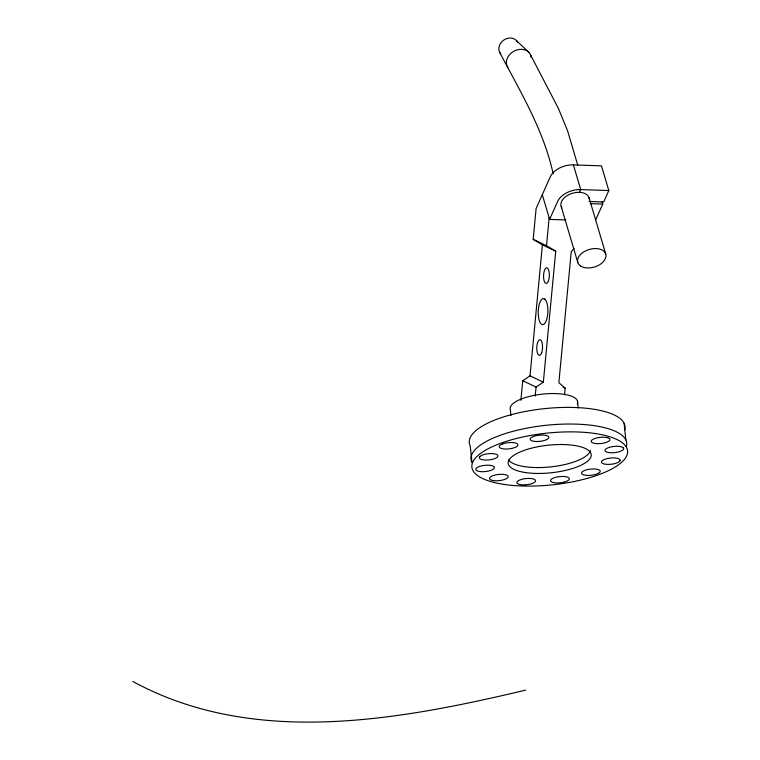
<?xml version="1.0" encoding="UTF-8"?>
<svg xmlns="http://www.w3.org/2000/svg" width="760" height="760" viewBox="0 0 760 760"><rect width="100%" height="100%" fill="white"/><g stroke="black" fill="none" stroke-linecap="round" stroke-linejoin="round"><path stroke-width="1.14" d="M535.23 396.045L536.075 387.068L543.343 382.175L555.721 251.18L542.403 244.853L533.188 239.362L536.104 208.525L550.335 176.719A18.791 11.751 -16.5 0 1 573.363 164.882L601.492 165.861L608.808 190.551L603.687 201.989L588.952 201.466M520.894 400.358L522.747 380.741L530.024 375.839L542.403 244.853M555.721 251.18L546.516 245.698L549.147 217.825M564.528 394.829L565.164 388.103L558.856 382.726L571.235 251.731L574.142 248.397M565.896 219.972L549.613 219.393L557.659 201.409A18.791 11.751 -16.5 0 1 580.678 189.582L608.808 190.551M579.443 192.346L580.688 189.553L573.372 164.863M595.574 220.124L602.765 204.06L602.1 201.818M525.635 690.137C398.44 720.281 253.622 747.279 132.81 681.454M590.292 203.623L602.765 204.06M533.188 239.362L546.516 245.698M563.112 387.125L565.164 388.103M530.024 375.839L543.343 382.175M522.747 380.741L536.075 387.068M516.505 40.669L529.045 52.516M499.491 52.05C520.192 91.333 543.561 129.893 553.166 173.774M530.508 54.805L558.41 108.462L567.539 130.691L577.771 165.233M589.028 197.6L605.692 253.83M561.184 206.454L577.847 262.684M542.288 194.693L549.613 219.393M624.093 423.244L625.841 439.888M577.457 400.947L578.198 407.997M510.948 415.52L510.331 409.649A33.925 11.267 -6 0 1 544.683 393.898A33.925 11.267 -6 0 1 577.248 403.921M561.925 207.888A14.611 9.139 -16.5 0 1 572.071 193.401A14.611 9.139 -16.5 0 1 589.342 199.167M531.183 57.484A13.043 10.441 -29.9 0 0 524.153 49.666L521.056 49.305A13.043 10.441 -29.9 0 0 508.649 55.812A13.043 10.441 -29.9 0 0 507.927 67.668M500.726 53.969A10.326 8.711 -36.6 0 1 500.251 43.833A10.326 8.711 -36.6 0 1 510.103 38L512.553 38.294A10.326 8.711 -36.6 0 1 517.74 42.588M626.364 446.652A78.28 26.002 -6 0 0 546.877 425.22A78.28 26.002 -6 0 0 471.95 462.422L470.202 445.778A78.28 26.002 -6 0 1 545.129 408.576A78.28 26.002 -6 0 1 624.615 430.008M590.415 450.708A41.752 13.87 -6 0 1 551.532 466.792A41.752 13.87 -6 0 1 508.573 459.962M479.911 456.513L479.341 457.358A9.396 3.116 -6 0 0 491.682 459.496A9.396 3.116 -6 0 0 495.358 454.014A9.396 3.116 -6 0 0 479.911 456.513M620.093 460.608L619.524 461.462A9.396 3.116 -6 0 1 604.077 463.961A9.396 3.116 -6 0 1 607.762 458.47A9.396 3.116 -6 0 1 620.093 460.608M502.673 443.878L500.992 444.628A9.396 3.116 -6 0 0 506.768 449.017A9.396 3.116 -6 0 0 517.626 444.163A9.396 3.116 -6 0 0 502.673 443.878M598.443 473.337L596.761 474.088A9.396 3.116 -6 0 1 581.818 473.803A9.396 3.116 -6 0 1 592.667 468.958A9.396 3.116 -6 0 1 598.443 473.337M538.042 435.299L535.705 435.746A9.396 3.116 -6 0 0 533.368 441.199A9.396 3.116 -6 0 0 548.482 438.283A9.396 3.116 -6 0 0 538.042 435.299M563.739 482.22L561.393 482.666A9.396 3.116 -6 0 1 550.952 479.683A9.396 3.116 -6 0 1 566.077 476.767A9.396 3.116 -6 0 1 563.739 482.22M525.274 484.87L522.899 484.909A9.396 3.116 -6 0 1 519.764 480.016A9.396 3.116 -6 0 1 535.087 479.816A9.396 3.116 -6 0 1 525.274 484.87M607.848 437.779L606.081 437.38A9.396 3.116 -6 0 0 591.403 440.686A9.396 3.116 -6 0 0 602.841 443.26A9.396 3.116 -6 0 0 607.848 437.779M493.354 480.595L491.587 480.197A9.396 3.116 -6 0 1 496.594 474.715A9.396 3.116 -6 0 1 508.031 477.289A9.396 3.116 -6 0 1 493.354 480.595M544.749 299.05L543.514 298.566A13.043 4.807 -88 0 0 538.346 309.728A13.043 4.807 -88 0 0 541.357 324.149L542.592 324.644A13.043 4.807 -88 0 0 547.76 313.481A13.043 4.807 -88 0 0 544.749 299.05M623.58 448.172L622.896 447.45A9.396 3.116 -6 0 0 607.297 448.124A9.396 3.116 -6 0 0 611.771 452.779A9.396 3.116 -6 0 0 623.58 448.172M476.548 470.526L475.855 469.803A9.396 3.116 -6 0 1 487.663 465.196A9.396 3.116 -6 0 1 492.138 469.851A9.396 3.116 -6 0 1 476.548 470.526M580.431 265.915A14.611 9.139 -16.5 0 0 603.763 261.231A20.511 12.825 -16.5 0 0 606.005 256.215A14.611 9.139 -16.5 0 0 587.537 250.049A14.611 9.139 -16.5 0 0 580.431 265.915M548.52 280.63A7.828 2.888 -88 0 0 547.181 267.919A7.828 2.888 -88 0 0 543.656 278.322A7.828 2.888 -88 0 0 548.52 280.63M541.718 352.583A7.828 2.888 -88 0 0 540.379 339.872A7.828 2.888 -88 0 0 536.864 350.274A7.828 2.888 -88 0 0 541.718 352.583M503.918 484.395A78.28 26.002 -6 0 0 627.19 454.49A78.28 26.002 -6 0 0 518.054 438.073A78.28 26.002 -6 0 0 503.918 484.395M525.293 472.539A41.752 13.87 -6 0 0 591.033 456.589A41.752 13.87 -6 0 0 532.827 447.83A41.752 13.87 -6 0 0 525.293 472.539"/></g></svg>
